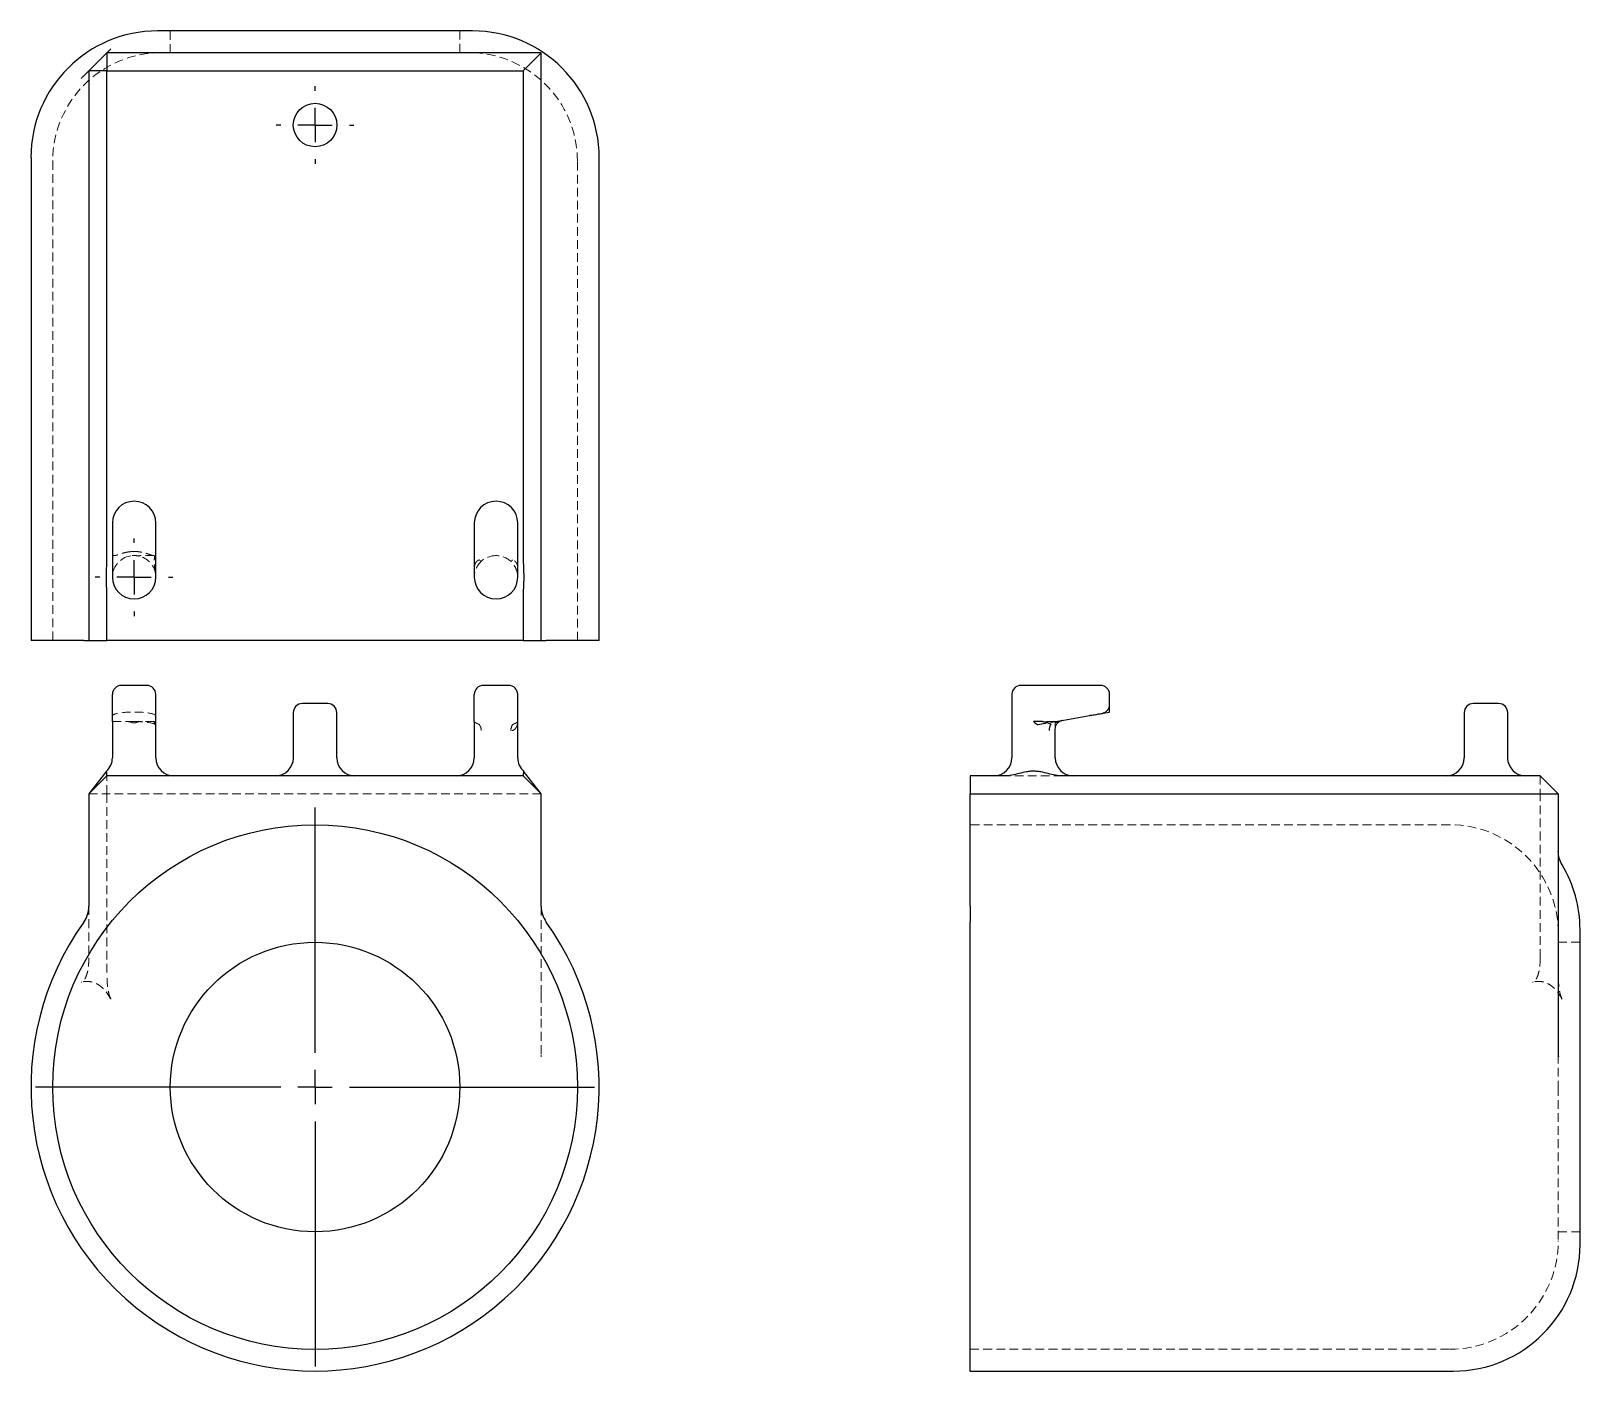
# Model space of a CAD drawing. Header units: millimetres. Extents: x 42 to 267, y 7 to 202.
import ezdxf

# ---------------------------------------------------------------- set-up
doc = ezdxf.new("R2010")
doc.units = ezdxf.units.MM
doc.linetypes.add('HIDDEN', pattern=[1.905, 1.27, -0.635])
doc.layers.add('10', color=7, linetype='Continuous')

# ---------------------------------------------------------------- blocks, each defined once
blk = doc.blocks.new('SW_CENTERMARKSYMBOL_0')
at = {"layer": '10', "color": 0}
for p, q in [((0, 5), (0, 40.76)), ((0, 0), (0, 2.5)), ((-5, 0), (-40.76, 0)), ((0, 0), (-2.5, 0)), ((0, 0), (0, -2.5)), ((0, 0), (2.5, 0)), ((5, 0), (40.76, 0)), ((0, -5), (0, -40.76))]:
    blk.add_line(p, q, dxfattribs=at)
blk = doc.blocks.new('SW_CENTERMARKSYMBOL_1')
at = {"layer": '10', "color": 0}
for p, q in [((0, 5), (0, 5.67)), ((0, 0), (0, 2.5)), ((-5, 0), (-5.67, 0)), ((0, 0), (-2.5, 0)), ((0, 0), (0, -2.5)), ((0, 0), (2.5, 0)), ((5, 0), (5.67, 0)), ((0, -5), (0, -5.67))]:
    blk.add_line(p, q, dxfattribs=at)
blk = doc.blocks.new('SW_CENTERMARKSYMBOL_2')
at = {"layer": '10', "color": 0}
for p, q in [((0, 5), (0, 5.67)), ((0, 0), (0, 2.5)), ((-5, 0), (-5.67, 0)), ((0, 0), (-2.5, 0)), ((0, 0), (0, -2.5)), ((0, 0), (2.5, 0)), ((5, 0), (5.67, 0)), ((0, -5), (0, -5.67))]:
    blk.add_line(p, q, dxfattribs=at)

msp = doc.modelspace()

# ---------------------------------------------------------------- linework, layer by layer
at = {"color": 7, "linetype": 'Continuous', "lineweight": 25}
for p, q in [((105.96, 202.46), (60.04, 202.46)), ((50.02, 196.65), (52.66, 199.29)), ((52.66, 199.29), (52.66, 196.65)), ((115.98, 199.29), (52.66, 199.29)), ((113.34, 196.65), (115.98, 199.29)), ((115.98, 127.02), (115.98, 199.29)), ((52.66, 196.65), (50.02, 196.65)), ((50.02, 196.65), (50.02, 127.02)), ((52.66, 196.65), (113.34, 196.65)), ((52.66, 127.02), (52.66, 196.65)), ((113.34, 196.65), (113.34, 127.02)), ((41.58, 183.99), (41.58, 113.54)), ((124.42, 113.54), (124.42, 183.99)), ((53.45, 130.69), (53.45, 122.78)), ((59.78, 122.78), (59.78, 130.69)), ((106.22, 130.69), (106.22, 122.78)), ((112.55, 122.78), (112.55, 130.69)), ((50.02, 127.02), (50.02, 118.53)), ((115.98, 118.53), (115.98, 127.02)), ((50.02, 118.53), (50.02, 113.54)), ((52.66, 113.54), (52.66, 118.53)), ((113.34, 118.53), (113.34, 113.54)), ((115.98, 113.54), (115.98, 118.53)), ((49.28, 113.54), (41.58, 113.54)), ((49.28, 113.54), (50.02, 113.54)), ((50.02, 113.54), (52.66, 113.54)), ((113.34, 113.54), (52.66, 113.54)), ((113.34, 113.54), (115.98, 113.54)), ((115.98, 113.54), (116.72, 113.54)), ((124.42, 113.54), (116.72, 113.54)), ((58.46, 107), (54.77, 107)), ((111.23, 107), (107.54, 107)), ((187.78, 107), (185.93, 107)), ((195.69, 107), (187.78, 107)), ((197.54, 107), (195.69, 107)), ((53.45, 101.72), (53.45, 105.68)), ((59.78, 101.72), (59.78, 105.68)), ((84.85, 104.36), (81.15, 104.36)), ((106.22, 101.72), (106.22, 105.68)), ((112.55, 101.72), (112.55, 105.68)), ((184.61, 105.68), (184.61, 96.45)), ((198.86, 104.23), (198.86, 105.68)), ((198.86, 103.12), (198.86, 104.23)), ((255.59, 104.36), (251.89, 104.36)), ((53.45, 101.72), (53.45, 96.45)), ((59.78, 96.45), (59.78, 101.72)), ((79.83, 103.04), (79.83, 96.45)), ((86.17, 96.45), (86.17, 103.04)), ((106.22, 101.72), (106.22, 96.45)), ((112.55, 96.45), (112.55, 101.72)), ((189.07, 101.72), (187.78, 101.72)), ((191.63, 101.85), (195.92, 102.61)), ((197.9, 102.95), (198.86, 103.12)), ((250.57, 103.04), (250.57, 96.45)), ((256.91, 96.45), (256.91, 103.04)), ((190.94, 96.45), (190.94, 100.62)), ((52.59, 94.51), (50.02, 91.17)), ((50.02, 91.17), (52.66, 93.81)), ((113.34, 93.81), (52.66, 93.81)), ((113.34, 93.81), (115.98, 91.17)), ((115.98, 91.17), (113.41, 94.51)), ((183.53, 93.81), (178.54, 93.81)), ((178.54, 93.81), (178.54, 91.17)), ((261.65, 93.81), (192.02, 93.81)), ((261.65, 93.81), (264.29, 91.17)), ((50.02, 91.17), (50.02, 74.79)), ((115.98, 74.79), (115.98, 91.17)), ((178.54, 91.17), (183.53, 91.17)), ((178.54, 74.79), (178.54, 91.17)), ((183.53, 91.17), (192.02, 91.17)), ((192.02, 91.17), (264.29, 91.17)), ((264.29, 91.17), (264.29, 61.99)), ((178.54, 74.79), (178.54, 72.49)), ((178.54, 7), (178.54, 72.49)), ((267.46, 34.54), (267.46, 71.38)), ((264.29, 61.99), (264.29, 58.36)), ((264.29, 58.36), (264.29, 53.14)), ((267.46, 25.47), (267.46, 34.54)), ((178.54, 7), (248.99, 7))]:
    msp.add_line(p, q, dxfattribs=at)
at = {"color": 7, "linetype": 'HIDDEN', "lineweight": 18}
for p, q in [((61.89, 202.46), (61.89, 199.29)), ((104.11, 199.29), (104.11, 202.46)), ((44.74, 183.46), (44.74, 113.54)), ((121.26, 113.54), (121.26, 183.46)), ((53.45, 125.93), (53.67, 125.93)), ((56.16, 125.9), (55.75, 125.82)), ((59.56, 125.93), (57.5, 125.93)), ((53.45, 101.72), (55.74, 101.72)), ((56.02, 101.72), (55.85, 101.72)), ((55.98, 101.72), (56.11, 101.72)), ((57.12, 101.72), (57.27, 101.72)), ((59.56, 101.72), (57.5, 101.72)), ((190.93, 101.72), (189.07, 101.72)), ((190.73, 101.72), (190.82, 101.72)), ((190.93, 101.72), (191.57, 101.84)), ((190.94, 100.62), (190.89, 100.61)), ((190.94, 100.62), (190.94, 101.52)), ((52.66, 91.17), (52.66, 93.81)), ((192.02, 93.81), (183.53, 93.81)), ((261.65, 93.81), (261.65, 91.17)), ((50.02, 91.17), (52.66, 91.17)), ((115.98, 91.17), (52.66, 91.17)), ((52.66, 91.17), (52.66, 64.73)), ((261.65, 67.26), (261.65, 91.17)), ((248.46, 86.68), (178.54, 86.68)), ((267.46, 69.53), (264.29, 69.53)), ((115.98, 61.99), (115.98, 58.36)), ((115.98, 58.36), (115.98, 53.14)), ((264.29, 53.14), (264.29, 48.42)), ((264.29, 48.42), (264.29, 26)), ((264.29, 27.32), (267.46, 27.32)), ((178.54, 10.17), (248.46, 10.17))]:
    msp.add_line(p, q, dxfattribs=at)
at = {"color": 7, "linetype": 'Continuous', "lineweight": 25}
for centre, radius in [((83, 188.74), 3.17), ((83, 48.42), 38.26), ((83, 48.42), 21.11)]:
    msp.add_circle(centre, radius, dxfattribs=at)
for centre, radius, start, end in [((60.04, 183.99), 18.47, 90, 180), ((105.96, 183.99), 18.47, 0, 90), ((56.61, 130.69), 3.17, 0, 180), ((109.39, 130.69), 3.17, 0, 180), ((56.61, 122.78), 3.17, 180, 0), ((109.39, 122.78), 3.17, 180, 0), ((54.77, 105.68), 1.32, 90, 180), ((58.46, 105.68), 1.32, 0, 90), ((107.54, 105.68), 1.32, 90, 180), ((111.23, 105.68), 1.32, 0, 90), ((185.93, 105.68), 1.32, 90, 180), ((197.54, 105.68), 1.32, 0, 90), ((81.15, 103.04), 1.32, 90, 180), ((84.85, 103.04), 1.32, 0, 90), ((251.89, 103.04), 1.32, 90, 180), ((255.59, 103.04), 1.32, 0, 90), ((50.81, 96.45), 2.64, 311.9415, 0), ((62.42, 96.45), 2.64, 180, 270), ((77.2, 96.45), 2.64, 270, 0), ((88.8, 96.45), 2.64, 180, 270), ((103.58, 96.45), 2.64, 270, 0), ((115.19, 96.45), 2.64, 180, 228.0122), ((181.97, 96.45), 2.64, 270, 0), ((193.58, 96.45), 2.64, 180, 270), ((247.93, 96.45), 2.64, 270, 0), ((259.54, 96.45), 2.64, 180, 270), ((248.99, 71.38), 18.47, 0, 30.8153), ((46.06, 74.79), 3.96, 324.484, 0), ((119.94, 74.79), 3.96, 180, 215.516), ((83, 48.42), 41.42, 144.484, 35.516), ((269.05, 53.14), 4.76, 179.9994, 183.5423), ((248.99, 25.47), 18.47, 270, 0)]:
    msp.add_arc(centre, radius, start, end, dxfattribs=at)
at = {"color": 7, "linetype": 'HIDDEN', "lineweight": 18}
for centre, radius, start, end in [((60.57, 183.46), 15.83, 90, 180), ((105.43, 183.46), 15.83, 0, 90), ((56.61, 122.78), 3.17, 105.9566, 180), ((56.61, 122.78), 3.17, 10.8126, 77.1695), ((248.46, 70.85), 15.83, 0, 90), ((123.09, 53.14), 7.11, 179.9991, 182.3688), ((248.46, 26), 15.83, 270, 0)]:
    msp.add_arc(centre, radius, start, end, dxfattribs=at)
for centre, start_param, end_param in [((56.61, 102.56), 0, 3.141593), ((56.61, 101.17), 0.188716, 1.346862)]:
    msp.add_ellipse(centre, major_axis=(3.17, 0), ratio=0.176643, start_param=start_param, end_param=end_param, dxfattribs=at)
at = {"color": 7, "linetype": 'Continuous', "lineweight": 25}
for points, knots in [([(53.22, 199.85), (53.09, 199.72), (53, 199.63), (52.86, 199.49), (52.81, 199.44), (52.73, 199.36), (52.7, 199.34), (52.66, 199.3), (52.66, 199.29), (52.66, 199.29)], [0, 0, 0, 0, 0.25, 0.25, 0.5, 0.5, 0.75, 0.75, 1, 1, 1, 1]), ([(50.02, 196.65), (50.02, 196.65), (50, 196.64), (49.94, 196.58), (49.89, 196.53), (49.78, 196.41), (49.73, 196.37), (49.62, 196.26), (49.56, 196.2), (49.41, 196.05), (49.32, 195.96), (49.12, 195.76), (49.01, 195.64), (48.88, 195.52)], [0, 0, 0, 0, 0.25, 0.25, 0.5, 0.5, 0.625, 0.625, 0.75, 0.75, 0.875, 0.875, 1, 1, 1, 1]), ([(52.66, 118.53), (52.66, 118.89), (52.66, 119.25), (52.65, 119.96), (52.65, 120.31), (52.63, 121.01), (52.61, 121.36), (52.59, 121.89), (52.58, 122.07), (52.58, 122.43), (52.58, 122.61), (52.58, 122.97), (52.58, 123.15), (52.58, 123.51), (52.59, 123.68), (52.61, 124.21), (52.62, 124.56), (52.65, 125.25), (52.66, 125.6), (52.66, 126.3), (52.66, 126.66), (52.66, 127.02)], [0, 0, 0, 0, 0.125, 0.125, 0.25, 0.25, 0.375, 0.375, 0.4375, 0.4375, 0.5, 0.5, 0.5625, 0.5625, 0.625, 0.625, 0.75, 0.75, 0.875, 0.875, 1, 1, 1, 1]), ([(113.34, 127.02), (113.34, 126.66), (113.34, 126.3), (113.34, 125.6), (113.35, 125.25), (113.38, 124.56), (113.39, 124.21), (113.41, 123.68), (113.42, 123.5), (113.42, 123.15), (113.42, 122.97), (113.42, 122.61), (113.42, 122.43), (113.42, 122.07), (113.41, 121.89), (113.39, 121.36), (113.37, 121.01), (113.35, 120.31), (113.35, 119.96), (113.34, 119.25), (113.34, 118.9), (113.34, 118.53)], [0, 0, 0, 0, 0.125, 0.125, 0.25, 0.25, 0.375, 0.375, 0.4375, 0.4375, 0.5, 0.5, 0.5625, 0.5625, 0.625, 0.625, 0.75, 0.75, 0.875, 0.875, 1, 1, 1, 1]), ([(197.77, 102.93), (197.91, 102.97), (198.21, 103.06), (198.56, 103.37), (198.81, 103.77), (198.84, 104.08), (198.85, 104.23)], [0, 0, 0, 0, 0.249952, 0.499731, 0.749522, 1, 1, 1, 1]), ([(187.78, 101.72), (187.78, 101.72), (187.78, 101.72), (187.98, 101.57), (188.17, 101.42), (188.37, 101.27)], [-0.00071014, -0.00071014, -0.00071014, -0.00071014, 0, 0, 0.071835, 0.071835, 0.071835, 0.071835]), ([(189.07, 101.72), (189.11, 101.72), (189.19, 101.72), (189.31, 101.71), (189.42, 101.69), (189.54, 101.66), (189.65, 101.63), (189.75, 101.6), (189.86, 101.56), (189.95, 101.52), (190.05, 101.48), (190.14, 101.44), (190.22, 101.4), (190.27, 101.36), (190.3, 101.34), (190.31, 101.32), (190.32, 101.31), (190.32, 101.3), (190.31, 101.29), (190.3, 101.29)], [0, 0, 0, 0, 0.071905, 0.144166, 0.21678, 0.28973, 0.36299, 0.436526, 0.510309, 0.584313, 0.658492, 0.751371, 0.832975, 0.902747, 0.937666, 0.963791, 0.981353, 0.991541, 1, 1, 1, 1]), ([(190.93, 100.62), (190.94, 100.75), (190.97, 101.02), (191.16, 101.39), (191.44, 101.69), (191.69, 101.8), (191.81, 101.86)], [0, 0, 0, 0, 0.2493836, 0.498817, 0.7487649, 1, 1, 1, 1]), ([(195.92, 102.61), (196.16, 102.65), (196.65, 102.73), (197.26, 102.84), (197.68, 102.92), (197.74, 102.93), (197.77, 102.93)], [0, 0, 0, 0, 0.252701, 0.504364, 0.754552, 1, 1, 1, 1]), ([(52.66, 93.81), (52.66, 93.84), (52.66, 93.9), (52.63, 94.21), (52.59, 94.41), (52.57, 94.51), (52.58, 94.48), (52.58, 94.47)], [0, 0, 0, 0, 0.285761, 0.577779, 0.773655, 0.971444, 1, 1, 1, 1]), ([(113.42, 94.48), (113.42, 94.48), (113.43, 94.52), (113.38, 94.31), (113.34, 93.93), (113.34, 93.85), (113.34, 93.81)], [0, 0, 0, 0, 0.020716, 0.353954, 0.676034, 1, 1, 1, 1]), ([(192.02, 93.81), (191.66, 93.81), (191.3, 93.85), (190.6, 93.97), (190.25, 94.06), (189.56, 94.23), (189.21, 94.32), (188.68, 94.41), (188.5, 94.44), (188.15, 94.47), (187.97, 94.49), (187.61, 94.49), (187.43, 94.48), (187.07, 94.44), (186.89, 94.42), (186.36, 94.33), (186.01, 94.24), (185.31, 94.06), (184.96, 93.98), (184.25, 93.85), (183.9, 93.81), (183.53, 93.81)], [0, 0, 0, 0, 0.125, 0.125, 0.25, 0.25, 0.375, 0.375, 0.4375, 0.4375, 0.5, 0.5, 0.5625, 0.5625, 0.625, 0.625, 0.75, 0.75, 0.875, 0.875, 1, 1, 1, 1]), ([(264.85, 80.84), (264.69, 81.16), (264.36, 81.81), (264.32, 82.48), (264.29, 82.83)], [0, 0, 0, 0, 0.496584, 1, 1, 1, 1])]:
    msp.add_open_spline(points, degree=3, knots=knots, dxfattribs=at)
at = {"color": 7, "linetype": 'HIDDEN', "lineweight": 18}
for points, knots in [([(56.11, 126.51), (56.03, 126.51), (55.87, 126.49), (55.64, 126.45), (55.42, 126.41), (55.21, 126.36), (55, 126.3), (54.81, 126.25), (54.61, 126.18), (54.41, 126.12), (54.23, 126.06), (54.06, 126), (53.91, 125.96), (53.78, 125.93), (53.7, 125.93), (53.67, 125.93)], [0, 0, 0, 0, 0.095341, 0.187761, 0.277356, 0.364213, 0.448416, 0.530048, 0.609189, 0.695814, 0.773732, 0.842956, 0.903561, 0.955753, 1, 1, 1, 1]), ([(56.11, 126.52), (56.15, 126.52), (56.24, 126.53), (56.36, 126.53), (56.49, 126.53), (56.63, 126.53), (56.79, 126.53), (56.95, 126.53), (57.06, 126.52), (57.12, 126.52)], [0, 0, 0, 0, 0.12415, 0.247714, 0.372727, 0.50155, 0.671581, 0.835805, 1, 1, 1, 1]), ([(59.56, 125.93), (59.54, 125.93), (59.49, 125.93), (59.41, 125.94), (59.32, 125.96), (59.22, 125.99), (59.11, 126.02), (59, 126.06), (58.88, 126.1), (58.74, 126.14), (58.54, 126.21), (58.26, 126.3), (57.89, 126.39), (57.51, 126.47), (57.25, 126.5), (57.12, 126.52)], [0, 0, 0, 0, 0.0288236, 0.0611637, 0.0972279, 0.1371443, 0.1809898, 0.2288081, 0.280621, 0.3364347, 0.3962443, 0.5386716, 0.6864953, 0.8401236, 1, 1, 1, 1]), ([(56.9, 125.93), (56.9, 125.93), (56.9, 125.93), (56.89, 125.93), (56.87, 125.93), (56.82, 125.94), (56.71, 125.94), (56.61, 125.94), (56.54, 125.94), (56.47, 125.94), (56.4, 125.93), (56.35, 125.93), (56.33, 125.93), (56.33, 125.93), (56.33, 125.93)], [-0.5551946, -0.5551946, -0.5551946, -0.5551946, -0.5410659, -0.5340015, -0.5269372, -0.4986798, -0.4704223, -0.4562936, -0.4421649, -0.4280362, -0.4139075, -0.3856501, -0.3715214, -0.3573927, -0.3573927, -0.3573927, -0.3573927]), ([(56.9, 125.93), (56.94, 125.93), (57, 125.92), (57.11, 125.9), (57.21, 125.89), (57.28, 125.87), (57.32, 125.86)], [0, 0, 0, 0, 0.250668, 0.499719, 0.748912, 1, 1, 1, 1]), ([(57.5, 125.93), (57.48, 125.93), (57.46, 125.93), (57.42, 125.92), (57.39, 125.9), (57.37, 125.89), (57.36, 125.89)], [0, 0, 0, 0, 0.2585176, 0.5083404, 0.7543572, 1, 1, 1, 1]), ([(59.72, 123.37), (59.71, 123.47), (59.66, 123.71), (59.62, 124.05), (59.59, 124.42), (59.57, 124.77), (59.56, 125.14), (59.56, 125.43), (59.57, 125.65), (59.58, 125.75), (59.59, 125.81), (59.6, 125.85), (59.62, 125.87), (59.64, 125.89), (59.67, 125.9), (59.72, 125.92), (59.76, 125.92), (59.78, 125.93)], [0, 0, 0, 0, 0.114745, 0.265837, 0.387227, 0.532093, 0.657548, 0.79721, 0.856799, 0.894623, 0.911635, 0.928185, 0.936537, 0.944793, 0.955436, 0.973896, 1, 1, 1, 1]), ([(106.95, 125.3), (106.95, 125.3), (106.95, 125.31), (106.95, 125.31), (106.94, 125.31), (106.92, 125.31), (106.88, 125.3), (106.81, 125.26), (106.69, 125.19), (106.54, 125.05), (106.39, 124.85), (106.3, 124.63), (106.25, 124.43), (106.22, 124.25), (106.22, 124.13), (106.22, 124.07)], [0, 0, 0, 0, 0.002592, 0.007369, 0.015007, 0.027924, 0.052009, 0.086607, 0.193833, 0.327209, 0.487022, 0.662181, 0.784147, 0.896464, 1, 1, 1, 1]), ([(107.24, 125.11), (107.04, 124.92), (106.8, 124.63), (106.53, 124.16), (106.4, 123.84), (106.31, 123.55), (106.28, 123.42), (106.28, 123.37)], [0.6236936, 0.6236936, 0.6236936, 0.6236936, 0.7140005, 0.7441028, 0.8043074, 0.8344097, 0.8527994, 0.8527994, 0.8527994, 0.8527994]), ([(107.24, 125.11), (107.24, 125.11), (107.23, 125.1), (107.22, 125.11), (107.2, 125.12), (107.17, 125.13), (107.15, 125.15), (107.12, 125.17), (107.09, 125.19), (107.07, 125.21), (107.04, 125.23), (107.02, 125.25), (106.99, 125.27), (106.97, 125.29), (106.96, 125.3), (106.96, 125.3)], [0, 0, 0, 0, 0.118767, 0.230618, 0.335528, 0.433461, 0.52439, 0.608299, 0.685191, 0.755076, 0.817972, 0.873899, 0.922873, 0.964906, 1, 1, 1, 1]), ([(112.49, 123.37), (112.47, 123.5), (112.39, 123.8), (112.14, 124.4), (111.8, 124.86), (111.53, 125.11)], [0.0718506, 0.0718506, 0.0718506, 0.0718506, 0.1204092, 0.1806138, 0.3010117, 0.3010117, 0.3010117, 0.3010117]), ([(112.55, 124.07), (112.55, 124.11), (112.55, 124.19), (112.54, 124.31), (112.52, 124.42), (112.5, 124.54), (112.46, 124.65), (112.42, 124.75), (112.37, 124.86), (112.3, 124.95), (112.23, 125.05), (112.14, 125.14), (112.04, 125.22), (111.95, 125.27), (111.89, 125.3), (111.86, 125.31), (111.83, 125.32), (111.81, 125.32), (111.81, 125.31), (111.82, 125.3)], [0, 0, 0, 0, 0.071905, 0.144166, 0.21678, 0.28973, 0.36299, 0.436526, 0.510309, 0.584313, 0.658492, 0.751371, 0.832975, 0.902747, 0.937666, 0.963791, 0.981353, 0.991541, 1, 1, 1, 1]), ([(55.85, 101.72), (55.85, 101.72), (55.81, 101.72), (55.77, 101.72), (55.75, 101.72), (55.74, 101.72)], [0, 0, 0, 0, 0.017266, 0.508926, 1, 1, 1, 1]), ([(56.11, 101.72), (56.15, 101.72), (56.24, 101.72), (56.36, 101.72), (56.49, 101.72), (56.63, 101.72), (56.79, 101.72), (56.95, 101.72), (57.06, 101.72), (57.12, 101.72)], [0, 0, 0, 0, 0.12415, 0.247714, 0.372727, 0.50155, 0.671581, 0.835805, 1, 1, 1, 1]), ([(56.9, 101.58), (56.94, 101.6), (57, 101.63), (57.11, 101.67), (57.21, 101.69), (57.28, 101.71), (57.32, 101.71)], [0, 0, 0, 0, 0.250668, 0.499719, 0.748912, 1, 1, 1, 1]), ([(57.4, 101.72), (57.39, 101.72), (57.35, 101.72), (57.28, 101.72), (57.21, 101.72)], [0, 0, 0, 0, 0.11701, 1, 1, 1, 1]), ([(57.5, 101.72), (57.48, 101.72), (57.46, 101.72), (57.42, 101.72), (57.39, 101.72), (57.37, 101.72), (57.36, 101.72)], [0, 0, 0, 0, 0.2585176, 0.5083404, 0.7543572, 1, 1, 1, 1]), ([(57.4, 101.72), (57.4, 101.72), (57.44, 101.72), (57.48, 101.72), (57.49, 101.72), (57.5, 101.72)], [0, 0, 0, 0, 0.064944, 0.533029, 1, 1, 1, 1]), ([(57.49, 101.72), (57.48, 101.72), (57.46, 101.72), (57.42, 101.72), (57.4, 101.72)], [0, 0, 0, 0, 0.558262, 1, 1, 1, 1]), ([(59.72, 101.27), (59.71, 101.29), (59.66, 101.33), (59.62, 101.39), (59.59, 101.46), (59.57, 101.52), (59.56, 101.58), (59.56, 101.63), (59.57, 101.67), (59.58, 101.69), (59.59, 101.7), (59.6, 101.71), (59.62, 101.71), (59.64, 101.72), (59.67, 101.72), (59.72, 101.72), (59.76, 101.72), (59.78, 101.72)], [0, 0, 0, 0, 0.114745, 0.265837, 0.387227, 0.532093, 0.657548, 0.79721, 0.856799, 0.894623, 0.911635, 0.928185, 0.936537, 0.944793, 0.955436, 0.973896, 1, 1, 1, 1]), ([(59.78, 101.72), (59.78, 101.72), (59.78, 101.72), (59.78, 101.57), (59.76, 101.42), (59.72, 101.27)], [-0.00071014, -0.00071014, -0.00071014, -0.00071014, 0, 0, 0.07174972, 0.07174972, 0.07174972, 0.07174972]), ([(106.95, 101.29), (106.95, 101.29), (106.95, 101.29), (106.95, 101.3), (106.94, 101.31), (106.92, 101.32), (106.88, 101.34), (106.81, 101.37), (106.69, 101.41), (106.54, 101.48), (106.39, 101.57), (106.3, 101.64), (106.25, 101.69), (106.22, 101.72), (106.22, 101.72), (106.22, 101.72)], [0, 0, 0, 0, 0.002592, 0.007369, 0.015007, 0.027924, 0.052009, 0.086607, 0.193833, 0.327209, 0.487022, 0.662181, 0.784147, 0.896464, 1, 1, 1, 1]), ([(112.55, 101.72), (112.55, 101.72), (112.55, 101.72), (112.54, 101.71), (112.52, 101.69), (112.5, 101.66), (112.46, 101.63), (112.42, 101.6), (112.37, 101.56), (112.3, 101.52), (112.23, 101.48), (112.14, 101.44), (112.04, 101.4), (111.95, 101.36), (111.89, 101.34), (111.86, 101.32), (111.83, 101.31), (111.81, 101.3), (111.81, 101.29), (111.82, 101.29)], [0, 0, 0, 0, 0.071905, 0.144166, 0.21678, 0.28973, 0.36299, 0.436526, 0.510309, 0.584313, 0.658492, 0.751371, 0.832975, 0.902747, 0.937666, 0.963791, 0.981353, 0.991541, 1, 1, 1, 1]), ([(112.55, 101.72), (112.55, 101.72), (112.55, 101.72), (112.55, 101.57), (112.53, 101.42), (112.49, 101.27)], [-0.00071014, -0.00071014, -0.00071014, -0.00071014, 0, 0, 0.071835, 0.071835, 0.071835, 0.071835]), ([(112.55, 101.69), (112.55, 101.7), (112.55, 101.71), (112.55, 101.72), (112.55, 101.72)], [0, 0, 0, 0, 0.5129448, 1, 1, 1, 1]), ([(188.37, 101.27), (188.47, 101.29), (188.71, 101.33), (189.05, 101.39), (189.42, 101.46), (189.77, 101.52), (190.14, 101.58), (190.43, 101.63), (190.65, 101.67), (190.75, 101.69), (190.81, 101.7), (190.85, 101.71), (190.87, 101.71), (190.89, 101.72), (190.9, 101.72), (190.92, 101.72), (190.92, 101.72), (190.93, 101.72)], [0, 0, 0, 0, 0.114745, 0.265837, 0.387227, 0.532093, 0.657548, 0.79721, 0.856799, 0.894623, 0.911635, 0.928185, 0.936537, 0.944793, 0.955436, 0.973896, 1, 1, 1, 1]), ([(190.81, 101.7), (190.79, 101.7), (190.75, 101.7), (190.68, 101.72), (190.65, 101.72)], [0, 0, 0, 0, 0.464819, 1, 1, 1, 1]), ([(190.93, 101.58), (190.93, 101.6), (190.92, 101.63), (190.9, 101.67), (190.89, 101.69), (190.87, 101.71), (190.86, 101.71)], [0, 0, 0, 0, 0.250668, 0.499719, 0.748912, 1, 1, 1, 1]), ([(190.93, 101.72), (190.93, 101.72), (190.93, 101.72), (190.94, 101.72), (190.96, 101.72), (190.99, 101.72), (191.02, 101.72), (191.06, 101.72), (191.1, 101.72), (191.14, 101.72), (191.21, 101.72), (191.3, 101.72), (191.39, 101.72), (191.47, 101.72), (191.5, 101.72), (191.52, 101.72)], [0, 0, 0, 0, 0.0288236, 0.0611637, 0.0972279, 0.1371443, 0.1809898, 0.2288081, 0.280621, 0.3364347, 0.3962443, 0.5386716, 0.6864953, 0.8401236, 1, 1, 1, 1]), ([(191.46, 101.71), (191.45, 101.71), (191.43, 101.71), (191.36, 101.7), (191.28, 101.69), (191.2, 101.68), (191.14, 101.67), (191.1, 101.66), (191.06, 101.65), (191.02, 101.64), (190.97, 101.61), (190.94, 101.59), (190.93, 101.57)], [0, 0, 0, 0, 0.191496, 0.357166, 0.49547, 0.610107, 0.66076, 0.708322, 0.754206, 0.799833, 0.894728, 1, 1, 1, 1]), ([(191.46, 101.71), (191.41, 101.7), (191.32, 101.69), (191.19, 101.66), (191.08, 101.63), (191.02, 101.62), (190.97, 101.6), (190.94, 101.59), (190.93, 101.58), (190.93, 101.57)], [0, 0, 0, 0, 0.343728, 0.629768, 0.746922, 0.845608, 0.927855, 0.964709, 1, 1, 1, 1]), ([(190.94, 101.52), (191.02, 101.57), (191.18, 101.66), (191.37, 101.69), (191.46, 101.71)], [0, 0, 0, 0, 0.499933, 1, 1, 1, 1]), ([(191.53, 101.72), (191.61, 101.76), (191.76, 101.86), (191.94, 101.9), (192.03, 101.92)], [0, 0, 0, 0, 0.499994, 1, 1, 1, 1]), ([(56.9, 101.58), (56.9, 101.58), (56.9, 101.58), (56.89, 101.58), (56.87, 101.57), (56.82, 101.55), (56.71, 101.53), (56.61, 101.52), (56.54, 101.53), (56.47, 101.53), (56.4, 101.55), (56.35, 101.57), (56.33, 101.58), (56.33, 101.58), (56.33, 101.58)], [-0.5551946, -0.5551946, -0.5551946, -0.5551946, -0.5410659, -0.5340015, -0.5269372, -0.4986798, -0.4704223, -0.4562936, -0.4421649, -0.4280362, -0.4139075, -0.3856501, -0.3715214, -0.3573927, -0.3573927, -0.3573927, -0.3573927]), ([(107.24, 100.41), (107.24, 100.45), (107.23, 100.52), (107.22, 100.63), (107.2, 100.73), (107.17, 100.82), (107.15, 100.9), (107.12, 100.97), (107.09, 101.04), (107.07, 101.1), (107.04, 101.15), (107.02, 101.19), (106.99, 101.23), (106.97, 101.26), (106.96, 101.28), (106.96, 101.29)], [0, 0, 0, 0, 0.118767, 0.230618, 0.335528, 0.433461, 0.52439, 0.608299, 0.685191, 0.755076, 0.817972, 0.873899, 0.922873, 0.964906, 1, 1, 1, 1]), ([(112.49, 101.27), (112.47, 101.17), (112.39, 100.96), (112.14, 100.57), (111.8, 100.37), (111.53, 100.41)], [0.0718506, 0.0718506, 0.0718506, 0.0718506, 0.1204092, 0.1806138, 0.3010117, 0.3010117, 0.3010117, 0.3010117]), ([(190.93, 101.58), (190.93, 101.58), (190.93, 101.58), (190.93, 101.58), (190.93, 101.57), (190.94, 101.55), (190.94, 101.53), (190.94, 101.52), (190.94, 101.53), (190.94, 101.53), (190.93, 101.55), (190.93, 101.57), (190.93, 101.58), (190.93, 101.58), (190.93, 101.58)], [-0.5551946, -0.5551946, -0.5551946, -0.5551946, -0.5410659, -0.5340015, -0.5269372, -0.4986798, -0.4704223, -0.4562936, -0.4421649, -0.4280362, -0.4139075, -0.3856501, -0.3715214, -0.3573927, -0.3573927, -0.3573927, -0.3573927]), ([(50.02, 74.79), (50.02, 74.79), (50.02, 74.6), (50.02, 73.86), (50.02, 73.32), (50.02, 71.96), (50.02, 71.15), (50.02, 69.33), (50.02, 68.33), (50.02, 67.26)], [0, 0, 0, 0, 0.25, 0.25, 0.5, 0.5, 0.75, 0.75, 1, 1, 1, 1]), ([(115.98, 61.99), (115.98, 63.65), (115.98, 66.07), (115.98, 68.24), (115.98, 69.61), (115.98, 70.26), (115.98, 72.05), (115.98, 73.05), (115.98, 74.41), (115.98, 74.79), (115.98, 74.79)], [0, 0, 0, 0, 0.25, 0.375, 0.375, 0.5, 0.5, 0.75, 0.75, 1, 1, 1, 1]), ([(50.02, 67.26), (50.02, 66.91), (50, 66.57), (49.94, 65.88), (49.89, 65.54), (49.78, 65.04), (49.73, 64.88), (49.62, 64.57), (49.56, 64.42), (49.41, 64.14), (49.32, 64.01), (49.12, 63.81), (49.01, 63.74), (48.88, 63.71)], [0, 0, 0, 0, 0.25, 0.25, 0.5, 0.5, 0.625, 0.625, 0.75, 0.75, 0.875, 0.875, 1, 1, 1, 1]), ([(261.65, 67.26), (261.65, 66.91), (261.64, 66.57), (261.58, 65.88), (261.53, 65.54), (261.41, 65.04), (261.37, 64.88), (261.26, 64.57), (261.2, 64.42), (261.05, 64.14), (260.96, 64.01), (260.76, 63.81), (260.64, 63.74), (260.52, 63.71)], [0, 0, 0, 0, 0.25, 0.25, 0.5, 0.5, 0.625, 0.625, 0.75, 0.75, 0.875, 0.875, 1, 1, 1, 1]), ([(53.22, 61.22), (53.09, 61.46), (52.96, 61.68), (52.68, 62.11), (52.53, 62.32), (52.21, 62.69), (52.04, 62.86), (51.69, 63.16), (51.5, 63.29), (50.93, 63.63), (50.53, 63.76), (49.91, 63.84), (49.7, 63.84), (49.29, 63.8), (49.09, 63.77), (48.88, 63.71)], [0, 0, 0, 0, 0.125, 0.125, 0.25, 0.25, 0.375, 0.375, 0.5, 0.5, 0.75, 0.75, 0.875, 0.875, 1, 1, 1, 1]), ([(53.22, 61.22), (53.09, 61.47), (53, 61.74), (52.86, 62.32), (52.81, 62.61), (52.73, 63.21), (52.7, 63.51), (52.66, 64.12), (52.66, 64.42), (52.66, 64.73)], [0, 0, 0, 0, 0.25, 0.25, 0.5, 0.5, 0.75, 0.75, 1, 1, 1, 1]), ([(264.85, 61.22), (264.73, 61.46), (264.6, 61.68), (264.31, 62.11), (264.16, 62.32), (263.84, 62.69), (263.68, 62.86), (263.32, 63.16), (263.14, 63.29), (262.57, 63.63), (262.17, 63.76), (261.55, 63.84), (261.34, 63.84), (260.93, 63.8), (260.72, 63.77), (260.52, 63.71)], [0, 0, 0, 0, 0.125, 0.125, 0.25, 0.25, 0.375, 0.375, 0.5, 0.5, 0.75, 0.75, 0.875, 0.875, 1, 1, 1, 1]), ([(264.85, 61.22), (264.72, 61.47), (264.63, 61.74), (264.49, 62.32), (264.44, 62.61), (264.36, 63.21), (264.34, 63.51), (264.3, 64.12), (264.29, 64.42), (264.29, 64.73)], [0, 0, 0, 0, 0.25, 0.25, 0.5, 0.5, 0.75, 0.75, 1, 1, 1, 1])]:
    msp.add_open_spline(points, degree=3, knots=knots, dxfattribs=at)
for points in [[(57.36, 125.89), (57.2, 125.9), (57.05, 125.92), (56.9, 125.93)], [(57.36, 125.89), (57.34, 125.89), (57.33, 125.88), (57.32, 125.87)], [(109.39, 125.94), (108.6, 125.94), (107.82, 125.64), (107.24, 125.11)], [(111.53, 125.11), (110.95, 125.63), (110.17, 125.94), (109.39, 125.94)], [(111.53, 125.11), (111.55, 125.09), (111.66, 125.16), (111.81, 125.3)], [(56.33, 101.58), (56.14, 101.67), (55.94, 101.72), (55.74, 101.72)], [(57.36, 101.72), (57.2, 101.7), (57.05, 101.65), (56.9, 101.58)], [(57.36, 101.72), (57.34, 101.71), (57.33, 101.71), (57.32, 101.71)], [(190.89, 101.72), (190.9, 101.7), (190.92, 101.65), (190.93, 101.58)], [(111.53, 100.41), (111.55, 100.73), (111.66, 101.05), (111.81, 101.29)]]:
    msp.add_open_spline(points, degree=3, dxfattribs=at)
at = {"color": 7, "linetype": 'Continuous', "lineweight": 25}
msp.add_open_spline([(190.11, 100.41), (190.09, 100.73), (190.16, 101.05), (190.3, 101.29)], degree=3, dxfattribs=at)

# ---------------------------------------------------------------- block references
at = {"layer": '10'}
for name, p in [('SW_CENTERMARKSYMBOL_2', (83, 188.74)), ('SW_CENTERMARKSYMBOL_1', (56.61, 122.78)), ('SW_CENTERMARKSYMBOL_0', (83, 48.42))]:
    msp.add_blockref(name, p, dxfattribs=at)

doc.saveas('drawing.dxf')
